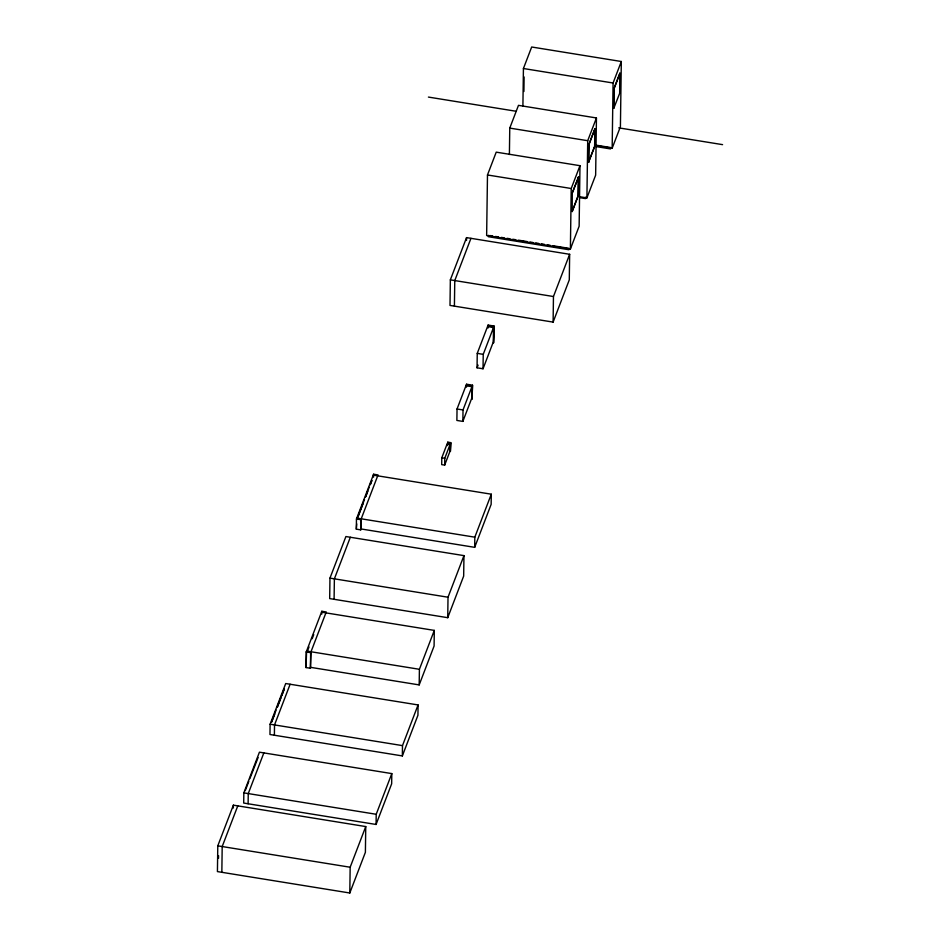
<?xml version="1.0" encoding="UTF-8"?>
<svg xmlns="http://www.w3.org/2000/svg" width="940" height="940" viewBox="0 0 940 940"><rect width="100%" height="100%" fill="white"/><g stroke="black" fill="none" stroke-linecap="round" stroke-linejoin="round"><path stroke-width="1.41" d="M217.786 845.836L217.422 871.591L349.798 893L365.39 852.322L365.754 826.566L233.379 805.157L217.786 845.836L350.162 867.232L365.754 826.566M218.515 858.361L218.55 855.576M221.84 872.308L222.192 846.552L237.785 805.874M233.332 808.024L233.379 805.157M243.836 792.866L243.695 803.054L376.071 824.462L391.663 783.784L391.804 773.596L259.428 752.188L243.836 792.866L376.212 814.275L391.804 773.596M248.113 803.77L248.254 793.583L263.846 752.905M270.109 724.211L269.968 734.516L402.344 755.925L417.936 715.246L418.077 704.941L285.713 683.533L270.109 724.211L402.485 745.62L418.077 704.941M274.386 735.233L274.527 724.928L290.119 684.25M306.029 667.564L306.24 651.949L321.832 611.27L326.251 611.975L310.658 652.654L310.435 668.269L306.029 667.564L306.593 651.044L419.405 669.292L434.304 630.399L321.492 612.163M310.435 668.269L310.999 651.761M321.797 614.102L321.832 611.27M329.964 578.124L329.681 598.592L447.734 617.686L463.667 576.091L463.961 555.622L345.908 536.54L329.964 578.124L448.016 597.217L463.961 555.622M334.088 599.309L334.382 578.84L350.326 537.257M349.798 893L350.162 867.232M356.319 529.149L356.46 518.986L373.615 474.218L378.033 474.935L360.878 519.702L360.737 529.866L356.319 529.149L356.718 523.897M360.737 529.866L361.219 518.798M373.579 477.12L373.615 474.218M376.071 824.462L376.212 814.275M402.344 755.925L402.485 745.62M310.776 667.377L419.181 684.908L419.405 669.292M434.304 630.399L434.092 646.015L419.181 684.908M441.788 457.804L441.694 464.619L444.679 465.1L450.107 450.953L450.201 444.127L447.217 443.645L441.788 457.804L444.773 458.285L450.201 444.127M444.679 465.1L444.773 458.285M447.464 445.572L447.781 442.164L450.765 442.646L450.378 451.412L450.765 442.646M447.745 444.832L447.781 442.164M450.354 279.85L450.002 305.43L553.108 322.103L569.288 279.873L569.652 254.293L466.546 237.62L450.354 279.85L553.46 296.523L569.652 254.293M447.734 617.686L448.016 597.217M454.408 306.135L454.772 280.567L470.952 238.337M457.04 408.994L456.875 420.439L462.856 421.402L471.786 398.125L471.939 386.669L465.958 385.706L457.04 408.994L463.021 409.957L471.939 386.669M462.856 421.402L463.021 409.957M466.498 240.464L466.546 237.62M466.487 387.127L466.534 384.225L472.514 385.189L472.045 399.018L472.514 385.189M477.05 367.81L477.25 353.381L487.531 326.568L493.512 327.531L493.312 341.948L483.031 368.774L477.05 367.81L478.084 365.131M361.078 528.962L474.677 547.339L474.818 537.175L491.291 494.193L373.274 475.111M483.031 368.774L483.231 354.356L493.512 327.531M487.484 174.969L486.638 235.505L570.392 249.053L579.134 226.234L579.98 165.687L496.226 152.151L487.484 174.969L571.226 188.505L579.98 165.687M488.342 235.294L488.318 236.704L568.865 249.723L568.888 248.325L553.061 245.763M488.06 328.001L488.107 325.076L494.088 326.051L493.571 342.853L494.088 326.051M491.291 494.193L491.15 504.357L474.677 547.339M509.398 154.501L509.762 128.099L518.481 105.35L596.442 117.958L595.643 175.145L586.913 197.893L579.698 196.73M522.899 106.197L523.427 68.514L531.676 47L621.317 61.5L620.412 126.724L612.163 148.226L594.82 145.418M523.909 91.486L524.109 76.951M553.108 322.103L553.46 296.523M570.392 249.053L571.226 188.505M572.178 211.559L572.284 192.947L578.558 177.002L578.3 195.579L572.178 211.559L578.147 195.555L578.405 176.979M585.526 197.189L585.514 198.599L579.745 197.659M586.913 197.893L587.712 140.706L596.442 117.958M588.522 162.232L588.769 144.654L594.879 128.733L594.785 146.335L588.522 162.232L594.632 146.311L594.879 128.733M588.675 162.256L588.922 144.678L595.02 128.757M612.163 148.226L613.08 83.002L621.317 61.5M613.761 108.335L614.043 88.348L619.812 73.285L619.683 93.295L613.761 108.335L614.196 88.372L619.965 73.308M619.812 73.285L619.683 93.295M271.543 721.991L276.113 710.064M277.124 707.409L284.244 688.844M245.258 790.634L248.818 781.352M249.84 778.696L258.112 757.511M271.683 722.014L274.738 714.059M277.276 707.432L280.837 698.15M281.847 695.494L284.385 688.867M357.776 517.035L364.497 499.481M365.543 496.778L369.162 487.32M370.196 484.617L371.747 480.563M357.917 517.059L363.099 503.546M365.684 496.802L367.752 491.397M370.348 484.64L371.899 480.599M307.451 651.056L309.025 646.955M312.174 638.742L313.748 634.629M488.107 325.076L487.825 325.816L493.794 326.791M466.534 384.225L466.252 384.965L472.221 385.929M578.558 177.002L572.284 192.947M523.427 68.514L613.08 83.002M428.417 97.079L516.377 111.308M618.755 127.864L722.578 144.643M509.762 128.099L587.712 140.706M596.172 145.183L610.53 147.51L610.518 148.919L596.148 146.593M489.787 235.529L492.654 235.999M495.533 236.457L498.412 236.927M501.29 237.385L504.169 237.855M507.036 238.325L509.915 238.784M512.793 239.254L515.672 239.712M518.551 240.182L527.176 241.58M530.054 242.038L532.933 242.508M535.8 242.966L538.679 243.437M541.558 243.907L544.436 244.365M547.315 244.835L550.182 245.293M477.25 353.381L483.231 354.356M447.499 442.905L450.483 443.386M356.801 518.093L474.818 537.175M356.46 518.986L360.878 519.702M306.24 651.949L310.658 652.654"/></g></svg>
